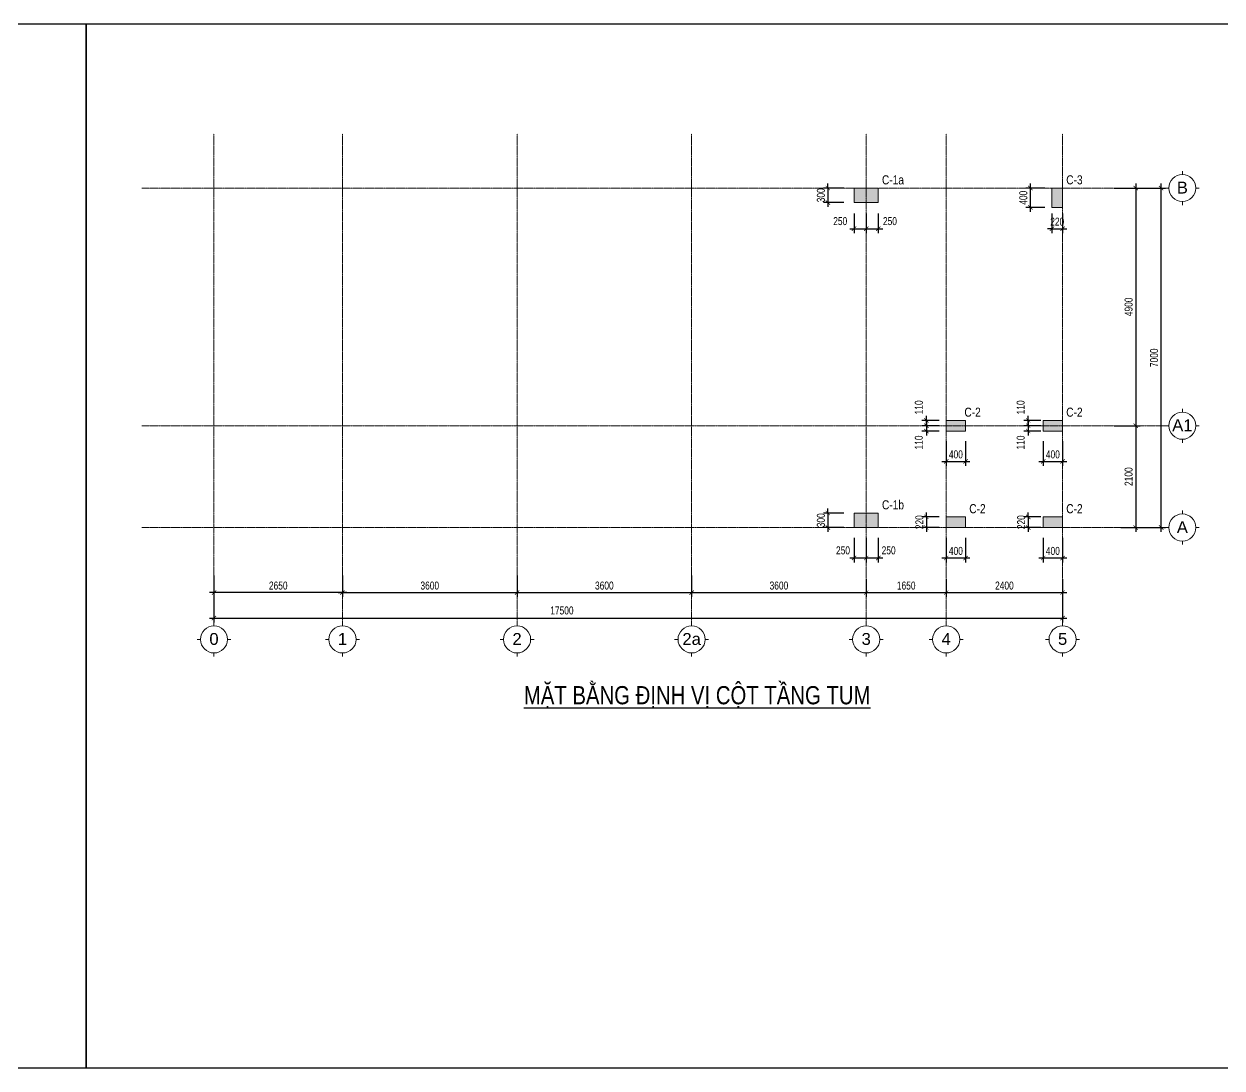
# Model space of a CAD drawing. Extents: x -165145 to 691808, y -202842 to 311040.
# Drawn here: x 315665 to 340372, y -49092 to -27567 of the extents above; entities that cross this region are included whole.
import ezdxf
from ezdxf.enums import TextEntityAlignment as Align

# ---------------------------------------------------------------- set-up
doc = ezdxf.new("R2010")
doc.units = 0
doc.header["$LTSCALE"] = 10
doc.header["$MEASUREMENT"] = 0
doc.linetypes.add('CENTER', pattern=[2, 1.25, -0.25, 0.25, -0.25])
doc.linetypes.add('ketcau-1', pattern=[2, 1, 1])
doc.layers.get('0').update_dxf_attribs({"linetype": 'CONTINUOUS'})
doc.layers.get('Defpoints').update_dxf_attribs({"color": 5, "linetype": 'CONTINUOUS'})
doc.layers.add('GE_KC_AXIS', color=5, linetype='CENTER')
doc.layers.add('GE_KC_TEXT_BIG', color=4, linetype='CONTINUOUS')
for name, color, linetype, lineweight in [('GE_KC_DIM', 1, 'CONTINUOUS', 20), ('GE_KC_HATCH', 250, 'CONTINUOUS', 20), ('GE_KC_NETMANH', 8, 'CONTINUOUS', 20), ('GE_KC_NETTHAY', 2, 'CONTINUOUS', 20), ('GE_KC_TEN COT', 2, 'CONTINUOUS', 20), ('GE_KC_TEXT TRUC', 4, 'CONTINUOUS', 20), ('GE_KC_TRUC', 5, 'CENTER', 20), ('L-SITE', 91, 'CONTINUOUS', 9)]:
    doc.layers.add(name, color=color, linetype=linetype, lineweight=lineweight)
doc.styles.add('Arial', font='arial.ttf', dxfattribs={"height": 400})
doc.styles.add('GE_KC-Arial', font='arial.ttf', dxfattribs={"width": 0.75})
doc.dimstyles.new('GE_KC_DIM75', dxfattribs={"dimscale": 75, "dimtxt": 2.2, "dimasz": 1.2, "dimexe": 1.2, "dimexo": 0, "dimgap": 0.8, "dimtad": 1, "dimdec": 0, "dimzin": 1, "dimdsep": 46, "dimtxsty": 'GE_KC-Arial', "dimblk": 'ARCHTICK', "dimcen": 1.2, "dimdle": 1.2, "dimclrd": 1, "dimclre": 1, "dimclrt": 4, "dimadec": 0, "dimazin": 0, "dimtfac": 1, "dimtdec": 0, "dimtix": 1, "dimtmove": 2, "dimatfit": 3, "dimfxl": 0.15, "dimtvp": 0.833333, "dimtolj": 1, "dimtzin": 0, "dimarcsym": 0})

# ---------------------------------------------------------------- blocks, each defined once
blk = doc.blocks.new('Grid - M_Grid Head - Circle-24584-TẦNG 2')
at = {"layer": 'L-SITE'}
for p, q in [((0, 4), (0, 5)), ((-4, 0), (-5, 0)), ((4, 0), (5, 0)), ((0, -4), (0, -5))]:
    blk.add_line(p, q, dxfattribs=at)
blk.add_circle((0, 0), 4, dxfattribs=at)
blk = doc.blocks.new('_ArchTick')
at = {"color": 0, "linetype": 'ByBlock', "const_width": 0.15}
blk.add_lwpolyline([(-0.5, -0.5), (0.5, 0.5)], dxfattribs=at)
blk = doc.blocks.new('*D1464')
at = {"layer": 'Defpoints', "color": 0, "transparency": 16777216}
for p in [(15914, 7000), (16882, 7000), (16048, 0)]:
    blk.add_point(p, dxfattribs=at)
at = {"layer": 'GE_KC_DIM', "color": 1, "lineweight": -2, "transparency": 16777216}
for p, q in [((15914, 7000), (16972, 7000)), ((16882, -90), (16882, 7090)), ((16048, 0), (16972, 0))]:
    blk.add_line(p, q, dxfattribs=at)
at = {"layer": 'GE_KC_DIM', "color": 1, "lineweight": -2, "transparency": 16777216, "xscale": 90, "yscale": 90, "zscale": 90}
for p, rotation in [((16882, 7000), 90), ((16882, 0), 270)]:
    blk.add_blockref('_ArchTick', p, dxfattribs=dict(at, rotation=rotation))
at = {"layer": 'GE_KC_DIM', "color": 4, "transparency": 16777216, "insert": (16737, 3500), "char_height": 165, "attachment_point": 5, "rotation": 90, "style": 'GE_KC-Arial'}
blk.add_mtext('\\A1;7000', dxfattribs=at)
blk = doc.blocks.new('*D1465')
at = {"layer": 'Defpoints', "color": 0, "transparency": 16777216}
for p in [(0, -991), (3600, -991), (3600, -1341)]:
    blk.add_point(p, dxfattribs=at)
at = {"layer": 'GE_KC_DIM', "color": 1, "lineweight": -2, "transparency": 16777216}
for p, q in [((0, -991), (0, -1431)), ((3600, -991), (3600, -1431)), ((-90, -1341), (3690, -1341))]:
    blk.add_line(p, q, dxfattribs=at)
at = {"layer": 'GE_KC_DIM', "color": 1, "lineweight": -2, "transparency": 16777216, "xscale": 90, "yscale": 90, "zscale": 90, "rotation": 180}
blk.add_blockref('_ArchTick', (0, -1341), dxfattribs=at)
at = {"layer": 'GE_KC_DIM', "color": 1, "lineweight": -2, "transparency": 16777216, "xscale": 90, "yscale": 90, "zscale": 90}
blk.add_blockref('_ArchTick', (3600, -1341), dxfattribs=at)
at = {"layer": 'GE_KC_DIM', "color": 4, "transparency": 16777216, "insert": (1800, -1197), "char_height": 165, "attachment_point": 5, "style": 'GE_KC-Arial'}
blk.add_mtext('\\A1;3600', dxfattribs=at)
blk = doc.blocks.new('*D1466')
at = {"layer": 'Defpoints', "color": 0, "transparency": 16777216}
for p in [(10800, -1062), (12450, -1062), (12450, -1341)]:
    blk.add_point(p, dxfattribs=at)
at = {"layer": 'GE_KC_DIM', "color": 1, "lineweight": -2, "transparency": 16777216}
for p, q in [((10800, -1062), (10800, -1431)), ((12450, -1062), (12450, -1431)), ((10710, -1341), (12540, -1341))]:
    blk.add_line(p, q, dxfattribs=at)
at = {"layer": 'GE_KC_DIM', "color": 1, "lineweight": -2, "transparency": 16777216, "xscale": 90, "yscale": 90, "zscale": 90, "rotation": 180}
blk.add_blockref('_ArchTick', (10800, -1341), dxfattribs=at)
at = {"layer": 'GE_KC_DIM', "color": 1, "lineweight": -2, "transparency": 16777216, "xscale": 90, "yscale": 90, "zscale": 90}
blk.add_blockref('_ArchTick', (12450, -1341), dxfattribs=at)
at = {"layer": 'GE_KC_DIM', "color": 4, "transparency": 16777216, "insert": (11625, -1197), "char_height": 165, "attachment_point": 5, "style": 'GE_KC-Arial'}
blk.add_mtext('\\A1;1650', dxfattribs=at)
blk = doc.blocks.new('*D1467')
at = {"layer": 'Defpoints', "color": 0, "transparency": 16777216}
for p in [(12450, -1062), (14850, -1062), (14850, -1341)]:
    blk.add_point(p, dxfattribs=at)
at = {"layer": 'GE_KC_DIM', "color": 1, "lineweight": -2, "transparency": 16777216}
for p, q in [((12450, -1062), (12450, -1431)), ((14850, -1062), (14850, -1431)), ((12360, -1341), (14940, -1341))]:
    blk.add_line(p, q, dxfattribs=at)
at = {"layer": 'GE_KC_DIM', "color": 1, "lineweight": -2, "transparency": 16777216, "xscale": 90, "yscale": 90, "zscale": 90, "rotation": 180}
blk.add_blockref('_ArchTick', (12450, -1341), dxfattribs=at)
at = {"layer": 'GE_KC_DIM', "color": 1, "lineweight": -2, "transparency": 16777216, "xscale": 90, "yscale": 90, "zscale": 90}
blk.add_blockref('_ArchTick', (14850, -1341), dxfattribs=at)
at = {"layer": 'GE_KC_DIM', "color": 4, "transparency": 16777216, "insert": (13650, -1197), "char_height": 165, "attachment_point": 5, "style": 'GE_KC-Arial'}
blk.add_mtext('\\A1;2400', dxfattribs=at)
blk = doc.blocks.new('*D1468')
at = {"layer": 'Defpoints', "color": 0, "transparency": 16777216}
for p in [(-2650, -991), (14850, -1062), (14850, -1866)]:
    blk.add_point(p, dxfattribs=at)
at = {"layer": 'GE_KC_DIM', "color": 1, "lineweight": -2, "transparency": 16777216}
for p, q in [((-2650, -991), (-2650, -1956)), ((14850, -1062), (14850, -1956)), ((-2740, -1866), (14940, -1866))]:
    blk.add_line(p, q, dxfattribs=at)
at = {"layer": 'GE_KC_DIM', "color": 1, "lineweight": -2, "transparency": 16777216, "xscale": 90, "yscale": 90, "zscale": 90, "rotation": 180}
blk.add_blockref('_ArchTick', (-2650, -1866), dxfattribs=at)
at = {"layer": 'GE_KC_DIM', "color": 1, "lineweight": -2, "transparency": 16777216, "xscale": 90, "yscale": 90, "zscale": 90}
blk.add_blockref('_ArchTick', (14850, -1866), dxfattribs=at)
at = {"layer": 'GE_KC_DIM', "color": 4, "transparency": 16777216, "insert": (4525, -1710), "char_height": 165, "attachment_point": 5, "style": 'GE_KC-Arial'}
blk.add_mtext('\\A1;17500', dxfattribs=at)
blk = doc.blocks.new('*D1469')
at = {"layer": 'Defpoints', "color": 0, "transparency": 16777216}
for p in [(15914, 7000), (15914, 2100), (16357, 2100)]:
    blk.add_point(p, dxfattribs=at)
at = {"layer": 'GE_KC_DIM', "color": 1, "lineweight": -2, "transparency": 16777216}
for p, q in [((15914, 7000), (16447, 7000)), ((16357, 7090), (16357, 2010)), ((15914, 2100), (16447, 2100))]:
    blk.add_line(p, q, dxfattribs=at)
at = {"layer": 'GE_KC_DIM', "color": 1, "lineweight": -2, "transparency": 16777216, "xscale": 90, "yscale": 90, "zscale": 90}
for p, rotation in [((16357, 7000), 90), ((16357, 2100), 270)]:
    blk.add_blockref('_ArchTick', p, dxfattribs=dict(at, rotation=rotation))
at = {"layer": 'GE_KC_DIM', "color": 4, "transparency": 16777216, "insert": (16212, 4550), "char_height": 165, "attachment_point": 5, "rotation": 90, "style": 'GE_KC-Arial'}
blk.add_mtext('\\A1;4900', dxfattribs=at)
blk = doc.blocks.new('*D1470')
at = {"layer": 'Defpoints', "color": 0, "transparency": 16777216}
for p in [(15914, 2100), (16048, 0), (16357, 0)]:
    blk.add_point(p, dxfattribs=at)
at = {"layer": 'GE_KC_DIM', "color": 1, "lineweight": -2, "transparency": 16777216}
for p, q in [((15914, 2100), (16447, 2100)), ((16357, 2190), (16357, -90)), ((16048, 0), (16447, 0))]:
    blk.add_line(p, q, dxfattribs=at)
at = {"layer": 'GE_KC_DIM', "color": 1, "lineweight": -2, "transparency": 16777216, "xscale": 90, "yscale": 90, "zscale": 90}
for p, rotation in [((16357, 2100), 90), ((16357, 0), 270)]:
    blk.add_blockref('_ArchTick', p, dxfattribs=dict(at, rotation=rotation))
at = {"layer": 'GE_KC_DIM', "color": 4, "transparency": 16777216, "insert": (16212, 1050), "char_height": 165, "attachment_point": 5, "rotation": 90, "style": 'GE_KC-Arial'}
blk.add_mtext('\\A1;2100', dxfattribs=at)
blk = doc.blocks.new('*D1471')
at = {"layer": 'Defpoints', "color": 0, "transparency": 16777216}
for p in [(-2650, -991), (0, -991), (-2650, -1341)]:
    blk.add_point(p, dxfattribs=at)
at = {"layer": 'GE_KC_DIM', "color": 1, "lineweight": -2, "transparency": 16777216}
for p, q in [((-2650, -991), (-2650, -1431)), ((0, -991), (0, -1431)), ((90, -1341), (-2740, -1341))]:
    blk.add_line(p, q, dxfattribs=at)
at = {"layer": 'GE_KC_DIM', "color": 1, "lineweight": -2, "transparency": 16777216, "xscale": 90, "yscale": 90, "zscale": 90, "rotation": 180}
blk.add_blockref('_ArchTick', (-2650, -1341), dxfattribs=at)
at = {"layer": 'GE_KC_DIM', "color": 1, "lineweight": -2, "transparency": 16777216, "xscale": 90, "yscale": 90, "zscale": 90}
blk.add_blockref('_ArchTick', (0, -1341), dxfattribs=at)
at = {"layer": 'GE_KC_DIM', "color": 4, "transparency": 16777216, "insert": (-1325, -1197), "char_height": 165, "attachment_point": 5, "style": 'GE_KC-Arial'}
blk.add_mtext('\\A1;2650', dxfattribs=at)
blk = doc.blocks.new('*D1472')
at = {"layer": 'Defpoints', "color": 0, "transparency": 16777216}
for p in [(3600, -991), (7200, -991), (7200, -1341)]:
    blk.add_point(p, dxfattribs=at)
at = {"layer": 'GE_KC_DIM', "color": 1, "lineweight": -2, "transparency": 16777216}
for p, q in [((3600, -991), (3600, -1431)), ((7200, -991), (7200, -1431)), ((3510, -1341), (7290, -1341))]:
    blk.add_line(p, q, dxfattribs=at)
at = {"layer": 'GE_KC_DIM', "color": 1, "lineweight": -2, "transparency": 16777216, "xscale": 90, "yscale": 90, "zscale": 90, "rotation": 180}
blk.add_blockref('_ArchTick', (3600, -1341), dxfattribs=at)
at = {"layer": 'GE_KC_DIM', "color": 1, "lineweight": -2, "transparency": 16777216, "xscale": 90, "yscale": 90, "zscale": 90}
blk.add_blockref('_ArchTick', (7200, -1341), dxfattribs=at)
at = {"layer": 'GE_KC_DIM', "color": 4, "transparency": 16777216, "insert": (5400, -1197), "char_height": 165, "attachment_point": 5, "style": 'GE_KC-Arial'}
blk.add_mtext('\\A1;3600', dxfattribs=at)
blk = doc.blocks.new('*D1473')
at = {"layer": 'Defpoints', "color": 0, "transparency": 16777216}
for p in [(7200, -991), (10800, -1062), (10800, -1341)]:
    blk.add_point(p, dxfattribs=at)
at = {"layer": 'GE_KC_DIM', "color": 1, "lineweight": -2, "transparency": 16777216}
for p, q in [((7200, -991), (7200, -1431)), ((10800, -1062), (10800, -1431)), ((7110, -1341), (10890, -1341))]:
    blk.add_line(p, q, dxfattribs=at)
at = {"layer": 'GE_KC_DIM', "color": 1, "lineweight": -2, "transparency": 16777216, "xscale": 90, "yscale": 90, "zscale": 90, "rotation": 180}
blk.add_blockref('_ArchTick', (7200, -1341), dxfattribs=at)
at = {"layer": 'GE_KC_DIM', "color": 1, "lineweight": -2, "transparency": 16777216, "xscale": 90, "yscale": 90, "zscale": 90}
blk.add_blockref('_ArchTick', (10800, -1341), dxfattribs=at)
at = {"layer": 'GE_KC_DIM', "color": 4, "transparency": 16777216, "insert": (9000, -1197), "char_height": 165, "attachment_point": 5, "style": 'GE_KC-Arial'}
blk.add_mtext('\\A1;3600', dxfattribs=at)
blk = doc.blocks.new('*D1406')
at = {"layer": 'Defpoints', "color": 0, "transparency": 16777216}
for p in [(332783, -38160), (333033, -38160), (333033, -38576)]:
    blk.add_point(p, dxfattribs=at)
at = {"layer": 'GE_KC_DIM', "color": 1, "lineweight": -2, "transparency": 16777216}
for p, q in [((332783, -38160), (332783, -38666)), ((333033, -38160), (333033, -38666)), ((332693, -38576), (333123, -38576))]:
    blk.add_line(p, q, dxfattribs=at)
at = {"layer": 'GE_KC_DIM', "color": 1, "lineweight": -2, "transparency": 16777216, "xscale": 90, "yscale": 90, "zscale": 90, "rotation": 180}
blk.add_blockref('_ArchTick', (332783, -38576), dxfattribs=at)
at = {"layer": 'GE_KC_DIM', "color": 1, "lineweight": -2, "transparency": 16777216, "xscale": 90, "yscale": 90, "zscale": 90}
blk.add_blockref('_ArchTick', (333033, -38576), dxfattribs=at)
at = {"layer": 'GE_KC_DIM', "color": 4, "transparency": 16777216, "insert": (332555, -38420), "char_height": 165, "attachment_point": 5, "style": 'GE_KC-Arial'}
blk.add_mtext('\\A1;250', dxfattribs=at)
blk = doc.blocks.new('*D1407')
at = {"layer": 'Defpoints', "color": 0, "transparency": 16777216}
for p in [(333033, -38160), (333283, -38160), (333283, -38576)]:
    blk.add_point(p, dxfattribs=at)
at = {"layer": 'GE_KC_DIM', "color": 1, "lineweight": -2, "transparency": 16777216}
for p, q in [((333033, -38160), (333033, -38666)), ((333283, -38160), (333283, -38666)), ((332943, -38576), (333373, -38576))]:
    blk.add_line(p, q, dxfattribs=at)
at = {"layer": 'GE_KC_DIM', "color": 1, "lineweight": -2, "transparency": 16777216, "xscale": 90, "yscale": 90, "zscale": 90, "rotation": 180}
blk.add_blockref('_ArchTick', (333033, -38576), dxfattribs=at)
at = {"layer": 'GE_KC_DIM', "color": 1, "lineweight": -2, "transparency": 16777216, "xscale": 90, "yscale": 90, "zscale": 90}
blk.add_blockref('_ArchTick', (333283, -38576), dxfattribs=at)
at = {"layer": 'GE_KC_DIM', "color": 4, "transparency": 16777216, "insert": (333496, -38420), "char_height": 165, "attachment_point": 5, "style": 'GE_KC-Arial'}
blk.add_mtext('\\A1;250', dxfattribs=at)
blk = doc.blocks.new('*D1408')
at = {"layer": 'Defpoints', "color": 0, "transparency": 16777216}
for p in [(332569, -37649), (332243, -37949), (332569, -37949)]:
    blk.add_point(p, dxfattribs=at)
at = {"layer": 'GE_KC_DIM', "color": 1, "lineweight": -2, "transparency": 16777216}
for p, q in [((332569, -37649), (332153, -37649)), ((332243, -37649), (332243, -37559)), ((332243, -37649), (332243, -37949)), ((332569, -37949), (332153, -37949)), ((332243, -37949), (332243, -38039))]:
    blk.add_line(p, q, dxfattribs=at)
at = {"layer": 'GE_KC_DIM', "color": 1, "lineweight": -2, "transparency": 16777216, "xscale": 90, "yscale": 90, "zscale": 90}
for p, rotation in [((332243, -37649), 270), ((332243, -37949), 90)]:
    blk.add_blockref('_ArchTick', p, dxfattribs=dict(at, rotation=rotation))
at = {"layer": 'GE_KC_DIM', "color": 4, "transparency": 16777216, "insert": (332099, -37799), "char_height": 165, "attachment_point": 5, "rotation": 90, "style": 'GE_KC-Arial'}
blk.add_mtext('\\A1;300', dxfattribs=at)
blk = doc.blocks.new('*D1409')
at = {"layer": 'Defpoints', "color": 0, "transparency": 16777216}
for p in [(332783, -31477), (333033, -31477), (333033, -31788)]:
    blk.add_point(p, dxfattribs=at)
at = {"layer": 'GE_KC_DIM', "color": 1, "lineweight": -2, "transparency": 16777216}
for p, q in [((332783, -31477), (332783, -31878)), ((333033, -31477), (333033, -31878)), ((332693, -31788), (333123, -31788))]:
    blk.add_line(p, q, dxfattribs=at)
at = {"layer": 'GE_KC_DIM', "color": 1, "lineweight": -2, "transparency": 16777216, "xscale": 90, "yscale": 90, "zscale": 90, "rotation": 180}
blk.add_blockref('_ArchTick', (332783, -31788), dxfattribs=at)
at = {"layer": 'GE_KC_DIM', "color": 1, "lineweight": -2, "transparency": 16777216, "xscale": 90, "yscale": 90, "zscale": 90}
blk.add_blockref('_ArchTick', (333033, -31788), dxfattribs=at)
at = {"layer": 'GE_KC_DIM', "color": 4, "transparency": 16777216, "insert": (332498, -31632), "char_height": 165, "attachment_point": 5, "style": 'GE_KC-Arial'}
blk.add_mtext('\\A1;250', dxfattribs=at)
blk = doc.blocks.new('*D1410')
at = {"layer": 'Defpoints', "color": 0, "transparency": 16777216}
for p in [(333033, -31477), (333283, -31477), (333283, -31788)]:
    blk.add_point(p, dxfattribs=at)
at = {"layer": 'GE_KC_DIM', "color": 1, "lineweight": -2, "transparency": 16777216}
for p, q in [((333033, -31477), (333033, -31878)), ((333283, -31477), (333283, -31878)), ((332943, -31788), (333373, -31788))]:
    blk.add_line(p, q, dxfattribs=at)
at = {"layer": 'GE_KC_DIM', "color": 1, "lineweight": -2, "transparency": 16777216, "xscale": 90, "yscale": 90, "zscale": 90, "rotation": 180}
blk.add_blockref('_ArchTick', (333033, -31788), dxfattribs=at)
at = {"layer": 'GE_KC_DIM', "color": 1, "lineweight": -2, "transparency": 16777216, "xscale": 90, "yscale": 90, "zscale": 90}
blk.add_blockref('_ArchTick', (333283, -31788), dxfattribs=at)
at = {"layer": 'GE_KC_DIM', "color": 4, "transparency": 16777216, "insert": (333523, -31632), "char_height": 165, "attachment_point": 5, "style": 'GE_KC-Arial'}
blk.add_mtext('\\A1;250', dxfattribs=at)
blk = doc.blocks.new('*D1411')
at = {"layer": 'Defpoints', "color": 0, "transparency": 16777216}
for p in [(332569, -30949), (332243, -31249), (332569, -31249)]:
    blk.add_point(p, dxfattribs=at)
at = {"layer": 'GE_KC_DIM', "color": 1, "lineweight": -2, "transparency": 16777216}
for p, q in [((332243, -30949), (332243, -30859)), ((332569, -30949), (332153, -30949)), ((332243, -30949), (332243, -31249)), ((332569, -31249), (332153, -31249)), ((332243, -31249), (332243, -31339))]:
    blk.add_line(p, q, dxfattribs=at)
at = {"layer": 'GE_KC_DIM', "color": 1, "lineweight": -2, "transparency": 16777216, "xscale": 90, "yscale": 90, "zscale": 90}
for p, rotation in [((332243, -30949), 270), ((332243, -31249), 90)]:
    blk.add_blockref('_ArchTick', p, dxfattribs=dict(at, rotation=rotation))
at = {"layer": 'GE_KC_DIM', "color": 4, "transparency": 16777216, "insert": (332099, -31099), "char_height": 165, "attachment_point": 5, "rotation": 90, "style": 'GE_KC-Arial'}
blk.add_mtext('\\A1;300', dxfattribs=at)
blk = doc.blocks.new('*D1412')
at = {"layer": 'Defpoints', "color": 0, "transparency": 16777216}
for p in [(336719, -30949), (336418, -31349), (336719, -31349)]:
    blk.add_point(p, dxfattribs=at)
at = {"layer": 'GE_KC_DIM', "color": 1, "lineweight": -2, "transparency": 16777216}
for p, q in [((336418, -30859), (336418, -31439)), ((336719, -30949), (336328, -30949)), ((336719, -31349), (336328, -31349))]:
    blk.add_line(p, q, dxfattribs=at)
at = {"layer": 'GE_KC_DIM', "color": 1, "lineweight": -2, "transparency": 16777216, "xscale": 90, "yscale": 90, "zscale": 90}
for p, rotation in [((336418, -30949), 90), ((336418, -31349), 270)]:
    blk.add_blockref('_ArchTick', p, dxfattribs=dict(at, rotation=rotation))
at = {"layer": 'GE_KC_DIM', "color": 4, "transparency": 16777216, "insert": (336274, -31149), "char_height": 165, "attachment_point": 5, "rotation": 90, "style": 'GE_KC-Arial'}
blk.add_mtext('\\A1;400', dxfattribs=at)
blk = doc.blocks.new('*D1413')
at = {"layer": 'Defpoints', "color": 0, "transparency": 16777216}
for p in [(336863, -31477), (337083, -31477), (337083, -31788)]:
    blk.add_point(p, dxfattribs=at)
at = {"layer": 'GE_KC_DIM', "color": 1, "lineweight": -2, "transparency": 16777216}
for p, q in [((336863, -31477), (336863, -31878)), ((337083, -31477), (337083, -31878)), ((336863, -31788), (336773, -31788)), ((336863, -31788), (337083, -31788)), ((337083, -31788), (337173, -31788))]:
    blk.add_line(p, q, dxfattribs=at)
at = {"layer": 'GE_KC_DIM', "color": 1, "lineweight": -2, "transparency": 16777216, "xscale": 90, "yscale": 90, "zscale": 90}
blk.add_blockref('_ArchTick', (336863, -31788), dxfattribs=at)
at = {"layer": 'GE_KC_DIM', "color": 1, "lineweight": -2, "transparency": 16777216, "xscale": 90, "yscale": 90, "zscale": 90, "rotation": 180}
blk.add_blockref('_ArchTick', (337083, -31788), dxfattribs=at)
at = {"layer": 'GE_KC_DIM', "color": 4, "transparency": 16777216, "insert": (336973, -31644), "char_height": 165, "attachment_point": 5, "style": 'GE_KC-Arial'}
blk.add_mtext('\\A1;220', dxfattribs=at)
blk = doc.blocks.new('*D1414')
at = {"layer": 'Defpoints', "color": 0, "transparency": 16777216}
for p in [(334538, -37729), (334274, -37949), (334538, -37949)]:
    blk.add_point(p, dxfattribs=at)
at = {"layer": 'GE_KC_DIM', "color": 1, "lineweight": -2, "transparency": 16777216}
for p, q in [((334538, -37729), (334184, -37729)), ((334274, -37729), (334274, -37639)), ((334274, -37729), (334274, -37949)), ((334538, -37949), (334184, -37949)), ((334274, -37949), (334274, -38039))]:
    blk.add_line(p, q, dxfattribs=at)
at = {"layer": 'GE_KC_DIM', "color": 1, "lineweight": -2, "transparency": 16777216, "xscale": 90, "yscale": 90, "zscale": 90}
for p, rotation in [((334274, -37729), 270), ((334274, -37949), 90)]:
    blk.add_blockref('_ArchTick', p, dxfattribs=dict(at, rotation=rotation))
at = {"layer": 'GE_KC_DIM', "color": 4, "transparency": 16777216, "insert": (334130, -37839), "char_height": 165, "attachment_point": 5, "rotation": 90, "style": 'GE_KC-Arial'}
blk.add_mtext('\\A1;220', dxfattribs=at)
blk = doc.blocks.new('*D1415')
at = {"layer": 'Defpoints', "color": 0, "transparency": 16777216}
for p in [(334683, -38160), (335083, -38160), (335083, -38576)]:
    blk.add_point(p, dxfattribs=at)
at = {"layer": 'GE_KC_DIM', "color": 1, "lineweight": -2, "transparency": 16777216}
for p, q in [((334683, -38160), (334683, -38666)), ((335083, -38160), (335083, -38666)), ((334593, -38576), (335173, -38576))]:
    blk.add_line(p, q, dxfattribs=at)
at = {"layer": 'GE_KC_DIM', "color": 1, "lineweight": -2, "transparency": 16777216, "xscale": 90, "yscale": 90, "zscale": 90, "rotation": 180}
blk.add_blockref('_ArchTick', (334683, -38576), dxfattribs=at)
at = {"layer": 'GE_KC_DIM', "color": 1, "lineweight": -2, "transparency": 16777216, "xscale": 90, "yscale": 90, "zscale": 90}
blk.add_blockref('_ArchTick', (335083, -38576), dxfattribs=at)
at = {"layer": 'GE_KC_DIM', "color": 4, "transparency": 16777216, "insert": (334883, -38431), "char_height": 165, "attachment_point": 5, "style": 'GE_KC-Arial'}
blk.add_mtext('\\A1;400', dxfattribs=at)
blk = doc.blocks.new('*D1416')
at = {"layer": 'Defpoints', "color": 0, "transparency": 16777216}
for p in [(336638, -37729), (336374, -37949), (336638, -37949)]:
    blk.add_point(p, dxfattribs=at)
at = {"layer": 'GE_KC_DIM', "color": 1, "lineweight": -2, "transparency": 16777216}
for p, q in [((336638, -37729), (336284, -37729)), ((336374, -37729), (336374, -37639)), ((336374, -37729), (336374, -37949)), ((336638, -37949), (336284, -37949)), ((336374, -37949), (336374, -38039))]:
    blk.add_line(p, q, dxfattribs=at)
at = {"layer": 'GE_KC_DIM', "color": 1, "lineweight": -2, "transparency": 16777216, "xscale": 90, "yscale": 90, "zscale": 90}
for p, rotation in [((336374, -37729), 270), ((336374, -37949), 90)]:
    blk.add_blockref('_ArchTick', p, dxfattribs=dict(at, rotation=rotation))
at = {"layer": 'GE_KC_DIM', "color": 4, "transparency": 16777216, "insert": (336230, -37839), "char_height": 165, "attachment_point": 5, "rotation": 90, "style": 'GE_KC-Arial'}
blk.add_mtext('\\A1;220', dxfattribs=at)
blk = doc.blocks.new('*D1417')
at = {"layer": 'Defpoints', "color": 0, "transparency": 16777216}
for p in [(336683, -38160), (337083, -38160), (337083, -38576)]:
    blk.add_point(p, dxfattribs=at)
at = {"layer": 'GE_KC_DIM', "color": 1, "lineweight": -2, "transparency": 16777216}
for p, q in [((336683, -38160), (336683, -38666)), ((337083, -38160), (337083, -38666)), ((336593, -38576), (337173, -38576))]:
    blk.add_line(p, q, dxfattribs=at)
at = {"layer": 'GE_KC_DIM', "color": 1, "lineweight": -2, "transparency": 16777216, "xscale": 90, "yscale": 90, "zscale": 90, "rotation": 180}
blk.add_blockref('_ArchTick', (336683, -38576), dxfattribs=at)
at = {"layer": 'GE_KC_DIM', "color": 1, "lineweight": -2, "transparency": 16777216, "xscale": 90, "yscale": 90, "zscale": 90}
blk.add_blockref('_ArchTick', (337083, -38576), dxfattribs=at)
at = {"layer": 'GE_KC_DIM', "color": 4, "transparency": 16777216, "insert": (336883, -38431), "char_height": 165, "attachment_point": 5, "style": 'GE_KC-Arial'}
blk.add_mtext('\\A1;400', dxfattribs=at)
blk = doc.blocks.new('*D1418')
at = {"layer": 'Defpoints', "color": 0, "transparency": 16777216}
for p in [(334538, -35739), (334274, -35849), (334538, -35849)]:
    blk.add_point(p, dxfattribs=at)
at = {"layer": 'GE_KC_DIM', "color": 1, "lineweight": -2, "transparency": 16777216}
for p, q in [((334538, -35739), (334184, -35739)), ((334274, -35739), (334274, -35649)), ((334274, -35739), (334274, -35849)), ((334538, -35849), (334184, -35849)), ((334274, -35849), (334274, -35939))]:
    blk.add_line(p, q, dxfattribs=at)
at = {"layer": 'GE_KC_DIM', "color": 1, "lineweight": -2, "transparency": 16777216, "xscale": 90, "yscale": 90, "zscale": 90}
for p, rotation in [((334274, -35739), 270), ((334274, -35849), 90)]:
    blk.add_blockref('_ArchTick', p, dxfattribs=dict(at, rotation=rotation))
at = {"layer": 'GE_KC_DIM', "color": 4, "transparency": 16777216, "insert": (334119, -35471), "char_height": 165, "attachment_point": 5, "rotation": 90, "style": 'GE_KC-Arial'}
blk.add_mtext('\\A1;110', dxfattribs=at)
blk = doc.blocks.new('*D1419')
at = {"layer": 'Defpoints', "color": 0, "transparency": 16777216}
for p in [(334274, -35959), (334538, -35849), (334538, -35959)]:
    blk.add_point(p, dxfattribs=at)
at = {"layer": 'GE_KC_DIM', "color": 1, "lineweight": -2, "transparency": 16777216}
for p, q in [((334274, -35849), (334274, -35759)), ((334538, -35849), (334184, -35849)), ((334538, -35959), (334184, -35959)), ((334274, -35849), (334274, -35959)), ((334274, -35959), (334274, -36049))]:
    blk.add_line(p, q, dxfattribs=at)
at = {"layer": 'GE_KC_DIM', "color": 1, "lineweight": -2, "transparency": 16777216, "xscale": 90, "yscale": 90, "zscale": 90}
for p, rotation in [((334274, -35849), 270), ((334274, -35959), 90)]:
    blk.add_blockref('_ArchTick', p, dxfattribs=dict(at, rotation=rotation))
at = {"layer": 'GE_KC_DIM', "color": 4, "transparency": 16777216, "insert": (334119, -36195), "char_height": 165, "attachment_point": 5, "rotation": 90, "style": 'GE_KC-Arial'}
blk.add_mtext('\\A1;110', dxfattribs=at)
blk = doc.blocks.new('*D1420')
at = {"layer": 'Defpoints', "color": 0, "transparency": 16777216}
for p in [(334683, -36170), (335083, -36170), (335083, -36586)]:
    blk.add_point(p, dxfattribs=at)
at = {"layer": 'GE_KC_DIM', "color": 1, "lineweight": -2, "transparency": 16777216}
for p, q in [((334683, -36170), (334683, -36676)), ((335083, -36170), (335083, -36676)), ((334593, -36586), (335173, -36586))]:
    blk.add_line(p, q, dxfattribs=at)
at = {"layer": 'GE_KC_DIM', "color": 1, "lineweight": -2, "transparency": 16777216, "xscale": 90, "yscale": 90, "zscale": 90, "rotation": 180}
blk.add_blockref('_ArchTick', (334683, -36586), dxfattribs=at)
at = {"layer": 'GE_KC_DIM', "color": 1, "lineweight": -2, "transparency": 16777216, "xscale": 90, "yscale": 90, "zscale": 90}
blk.add_blockref('_ArchTick', (335083, -36586), dxfattribs=at)
at = {"layer": 'GE_KC_DIM', "color": 4, "transparency": 16777216, "insert": (334883, -36441), "char_height": 165, "attachment_point": 5, "style": 'GE_KC-Arial'}
blk.add_mtext('\\A1;400', dxfattribs=at)
blk = doc.blocks.new('*D1421')
at = {"layer": 'Defpoints', "color": 0, "transparency": 16777216}
for p in [(336683, -36170), (337083, -36170), (337083, -36586)]:
    blk.add_point(p, dxfattribs=at)
at = {"layer": 'GE_KC_DIM', "color": 1, "lineweight": -2, "transparency": 16777216}
for p, q in [((336683, -36170), (336683, -36676)), ((337083, -36170), (337083, -36676)), ((336593, -36586), (337173, -36586))]:
    blk.add_line(p, q, dxfattribs=at)
at = {"layer": 'GE_KC_DIM', "color": 1, "lineweight": -2, "transparency": 16777216, "xscale": 90, "yscale": 90, "zscale": 90, "rotation": 180}
blk.add_blockref('_ArchTick', (336683, -36586), dxfattribs=at)
at = {"layer": 'GE_KC_DIM', "color": 1, "lineweight": -2, "transparency": 16777216, "xscale": 90, "yscale": 90, "zscale": 90}
blk.add_blockref('_ArchTick', (337083, -36586), dxfattribs=at)
at = {"layer": 'GE_KC_DIM', "color": 4, "transparency": 16777216, "insert": (336883, -36441), "char_height": 165, "attachment_point": 5, "style": 'GE_KC-Arial'}
blk.add_mtext('\\A1;400', dxfattribs=at)
blk = doc.blocks.new('*D1422')
at = {"layer": 'Defpoints', "color": 0, "transparency": 16777216}
for p in [(336638, -35739), (336374, -35849), (336638, -35849)]:
    blk.add_point(p, dxfattribs=at)
at = {"layer": 'GE_KC_DIM', "color": 1, "lineweight": -2, "transparency": 16777216}
for p, q in [((336638, -35739), (336284, -35739)), ((336374, -35739), (336374, -35649)), ((336374, -35739), (336374, -35849)), ((336638, -35849), (336284, -35849)), ((336374, -35849), (336374, -35939))]:
    blk.add_line(p, q, dxfattribs=at)
at = {"layer": 'GE_KC_DIM', "color": 1, "lineweight": -2, "transparency": 16777216, "xscale": 90, "yscale": 90, "zscale": 90}
for p, rotation in [((336374, -35739), 270), ((336374, -35849), 90)]:
    blk.add_blockref('_ArchTick', p, dxfattribs=dict(at, rotation=rotation))
at = {"layer": 'GE_KC_DIM', "color": 4, "transparency": 16777216, "insert": (336219, -35471), "char_height": 165, "attachment_point": 5, "rotation": 90, "style": 'GE_KC-Arial'}
blk.add_mtext('\\A1;110', dxfattribs=at)
blk = doc.blocks.new('*D1423')
at = {"layer": 'Defpoints', "color": 0, "transparency": 16777216}
for p in [(336374, -35959), (336638, -35849), (336638, -35959)]:
    blk.add_point(p, dxfattribs=at)
at = {"layer": 'GE_KC_DIM', "color": 1, "lineweight": -2, "transparency": 16777216}
for p, q in [((336374, -35849), (336374, -35759)), ((336638, -35849), (336284, -35849)), ((336638, -35959), (336284, -35959)), ((336374, -35849), (336374, -35959)), ((336374, -35959), (336374, -36049))]:
    blk.add_line(p, q, dxfattribs=at)
at = {"layer": 'GE_KC_DIM', "color": 1, "lineweight": -2, "transparency": 16777216, "xscale": 90, "yscale": 90, "zscale": 90}
for p, rotation in [((336374, -35849), 270), ((336374, -35959), 90)]:
    blk.add_blockref('_ArchTick', p, dxfattribs=dict(at, rotation=rotation))
at = {"layer": 'GE_KC_DIM', "color": 4, "transparency": 16777216, "insert": (336219, -36195), "char_height": 165, "attachment_point": 5, "rotation": 90, "style": 'GE_KC-Arial'}
blk.add_mtext('\\A1;110', dxfattribs=at)
blk = doc.blocks.new('TRUC')
at = {"layer": 'GE_KC_TRUC', "ltscale": 2}
for p, q in [((-2650, -1955.6), (-2650, 8124.4)), ((0, -1955.6), (0, 8124.4)), ((3600, -1955.6), (3600, 8124.4)), ((7200, -1955.6), (7200, 8124.4)), ((10800, -1955.6), (10800, 8124.4)), ((12450, -1955.6), (12450, 8124.4)), ((14850, -1955.6), (14850, 8124.4)), ((-4139.6, 7000), (16969.7, 7000)), ((-4139.6, 2100), (16969.7, 2100)), ((-4139.6, 0), (16969.7, 0))]:
    blk.add_line(p, q, dxfattribs=at)
at = {"layer": 'GE_KC_TEXT TRUC', "lineweight": 9, "xscale": 70, "yscale": 70, "zscale": 70, "rotation": 270}
for p in [(17319.7, 7000), (17319.7, 2100), (17319.7, 0), (-2650, -2305.6), (0, -2305.6), (3600, -2305.6), (7200, -2305.6), (10800, -2305.6), (12450, -2305.6), (14850, -2305.6)]:
    blk.add_blockref('Grid - M_Grid Head - Circle-24584-TẦNG 2', p, dxfattribs=at)
at = {"layer": 'GE_KC_TEXT TRUC', "style": 'Arial'}
for s, p in [('B', (17319.7, 6886.4)), ('A1', (17319.7, 1986.4)), ('A', (17319.7, -113.6)), ('0', (-2650, -2419.2)), ('1', (0, -2419.2)), ('2', (3600, -2419.2)), ('2a', (7200, -2419.2)), ('3', (10800, -2419.2)), ('4', (12450, -2419.2)), ('5', (14850, -2419.2))]:
    blk.add_text(s, height=245, dxfattribs=at).set_placement(p, align=Align.CENTER)
at = {"layer": 'GE_KC_DIM'}
for base, p1, p2, picture, middle in [((16881.7, 7000), (16048.4, 0), (15914.3, 7000), '*D1464', (16737.4, 3500)), ((16356.7, 2100), (15914.3, 7000), (15914.3, 2100), '*D1469', (16212.4, 4550)), ((16356.7, 0), (15914.3, 2100), (16048.4, 0), '*D1470', (16212.4, 1050))]:
    dim = blk.add_linear_dim(base=base, p1=p1, p2=p2, angle=90, dimstyle='GE_KC_DIM75', dxfattribs=at)
    dim.commit()
    dim.dimension.update_dxf_attribs({"geometry": picture, "text_midpoint": middle})
dim = blk.add_linear_dim(base=(14850, -1866.2), p1=(-2650, -990.7), p2=(14850, -1061.9), dimstyle='GE_KC_DIM75', dxfattribs=at)
dim.commit()
dim.dimension.update_dxf_attribs({"geometry": '*D1468', "text_midpoint": (4525, -1710.5), "dimtype": 128})
for base, p1, p2, picture, middle in [((-2650, -1341.2), (0, -990.7), (-2650, -990.7), '*D1471', (-1325, -1197)), ((3600, -1341.2), (0, -990.7), (3600, -990.7), '*D1465', (1800, -1196.9)), ((7200, -1341.2), (3600, -990.7), (7200, -990.7), '*D1472', (5400, -1196.9)), ((10800, -1341.2), (7200, -990.7), (10800, -1061.9), '*D1473', (9000, -1196.9)), ((12450, -1341.2), (10800, -1061.9), (12450, -1061.9), '*D1466', (11625, -1197)), ((14850, -1341.2), (12450, -1061.9), (14850, -1061.9), '*D1467', (13650, -1197))]:
    dim = blk.add_linear_dim(base=base, p1=p1, p2=p2, dimstyle='GE_KC_DIM75', dxfattribs=at)
    dim.commit()
    dim.dimension.update_dxf_attribs({"geometry": picture, "text_midpoint": middle})

msp = doc.modelspace()

# ---------------------------------------------------------------- hatches: boundary and pattern name
at = {"layer": 'GE_KC_HATCH', "linetype": 'ketcau-1'}
for points in [[(333283.46831, -30949.04153), (332783.46831, -30949.04153), (332783.46831, -31249.04153), (333283.46831, -31249.04153)], [(337083.46831, -30949.043), (336863.46831, -30949.043), (336863.46831, -31349.043), (337083.46831, -31349.043)], [(335083.46831, -35739.01897), (334683.46831, -35739.01897), (334683.46831, -35959.01897), (335083.46831, -35959.01897)], [(337083.46831, -35739.01897), (336683.46831, -35739.01897), (336683.46831, -35959.01897), (337083.46831, -35959.01897)], [(333283.46831, -37649.03953), (332783.46831, -37649.03953), (332783.46831, -37949.03953), (333283.46831, -37949.03953)], [(335083.46831, -37729.041), (334683.46831, -37729.041), (334683.46831, -37949.041), (335083.46831, -37949.041)], [(337083.46831, -37729.041), (336683.46831, -37729.041), (336683.46831, -37949.041), (337083.46831, -37949.041)]]:
    msp.add_hatch(color=1, dxfattribs=at).paths.add_polyline_path(points)

# ---------------------------------------------------------------- linework, layer by layer
at = {"layer": 'Defpoints'}
for points in [[(291072.50782, -27566.72767), (316947.50782, -27566.72767), (316947.50782, -49091.72767), (291072.50782, -49091.72767)], [(316947.50782, -27566.72767), (342822.50782, -27566.72767), (342822.50782, -49091.72767), (316947.50782, -49091.72767)]]:
    msp.add_lwpolyline(points, close=True, dxfattribs=at)
at = {"layer": 'GE_KC_NETMANH'}
msp.add_line((174130.40086, -27566.72767), (385223.40086, -27566.72767), dxfattribs=at)
at = {"layer": 'GE_KC_NETTHAY', "linetype": 'Continuous'}
for points in [[(333283.46831, -30949.04153), (332783.46831, -30949.04153), (332783.46831, -31249.04153), (333283.46831, -31249.04153)], [(337083.46831, -30949.043), (336863.46831, -30949.043), (336863.46831, -31349.043), (337083.46831, -31349.043)], [(335083.46831, -35739.01897), (334683.46831, -35739.01897), (334683.46831, -35959.01897), (335083.46831, -35959.01897)], [(337083.46831, -35739.01897), (336683.46831, -35739.01897), (336683.46831, -35959.01897), (337083.46831, -35959.01897)], [(333283.46831, -37649.03953), (332783.46831, -37649.03953), (332783.46831, -37949.03953), (333283.46831, -37949.03953)], [(335083.46831, -37729.041), (334683.46831, -37729.041), (334683.46831, -37949.041), (335083.46831, -37949.041)], [(337083.46831, -37729.041), (336683.46831, -37729.041), (336683.46831, -37949.041), (337083.46831, -37949.041)]]:
    msp.add_lwpolyline(points, close=True, dxfattribs=at)

# ---------------------------------------------------------------- block references
at = {"layer": 'GE_KC_AXIS', "linetype": 'Continuous'}
msp.add_blockref('TRUC', (322233.46831, -37949.041), dxfattribs=at)

# ---------------------------------------------------------------- texts
at = {"layer": 'GE_KC_TEN COT', "color": 2, "linetype": 'Continuous', "style": 'GE_KC-Arial', "width": 0.8}
for s, p in [('C-1a', (333358.46831, -30874.04153)), ('C-3', (337158.46831, -30874.043)), ('C-2', (335058.46831, -35664.01897)), ('C-2', (337158.46831, -35664.01897)), ('C-1b', (333358.46831, -37574.03953)), ('C-2', (335158.46831, -37654.041)), ('C-2', (337158.46831, -37654.041))]:
    msp.add_text(s, height=187.5, dxfattribs=at).set_placement(p)
at = {"layer": 'GE_KC_TEXT_BIG', "style": 'GE_KC-Arial', "width": 0.8}
msp.add_text('%%UMẶT BẰNG ĐỊNH VỊ CỘT TẦNG TUM', height=375, dxfattribs=at).set_placement((329547.60461, -41592.57157), align=Align.CENTER)

# ---------------------------------------------------------------- dimensions: what is measured, and where the dimension line sits
at = {"layer": 'GE_KC_DIM'}
for base, p1, p2, picture, middle in [((332243.11856, -31249.01618), (332569.36163, -30949.043), (332569.36163, -31249.01618), '*D1411', (332098.81774, -31099.02959)), ((336418.04944, -31349.043), (336718.88414, -30949.043), (336718.88414, -31349.043), '*D1412', (336273.8049, -31149.043)), ((332243.11856, -37949.041), (332569.36163, -37649.041), (332569.36163, -37949.041), '*D1408', (332098.81774, -37799.041)), ((334274.26763, -37949.041), (334538.21561, -37729.041), (334538.21561, -37949.041), '*D1414', (334130.02309, -37839.041)), ((336374.26763, -37949.041), (336638.21561, -37729.041), (336638.21561, -37949.041), '*D1416', (336230.02309, -37839.041))]:
    dim = msp.add_linear_dim(base=base, p1=p1, p2=p2, angle=90, dimstyle='GE_KC_DIM75', dxfattribs=at)
    dim.commit()
    dim.dimension.update_dxf_attribs({"geometry": picture, "text_midpoint": middle})
for base, p1, p2, picture, middle in [((333033.46831, -31788.08347), (332783.46831, -31477.3642), (333033.46831, -31477.3642), '*D1409', (332498.30326, -31632.35104)), ((333283.46831, -31788.08347), (333033.46831, -31477.3642), (333283.46831, -31477.3642), '*D1410', (333523.20811, -31632.35104)), ((333033.46831, -38575.54169), (332783.46831, -38160.36115), (333033.46831, -38160.36115), '*D1406', (332555.27288, -38419.80926)), ((333283.46831, -38575.54169), (333033.46831, -38160.36115), (333283.46831, -38160.36115), '*D1407', (333496.42071, -38419.80926))]:
    dim = msp.add_linear_dim(base=base, p1=p1, p2=p2, dimstyle='GE_KC_DIM75', dxfattribs=at)
    dim.commit()
    dim.dimension.update_dxf_attribs({"geometry": picture, "text_midpoint": middle, "dimtype": 160})
for base, p1, p2, picture, middle in [((337083.46831, -31788.08347), (336863.46831, -31477.3642), (337083.46831, -31477.3642), '*D1413', (336973.46831, -31643.83893)), ((335083.46831, -36585.51966), (334683.46831, -36170.33912), (335083.46831, -36170.33912), '*D1420', (334883.46831, -36441.27512)), ((337083.46831, -36585.51966), (336683.46831, -36170.33912), (337083.46831, -36170.33912), '*D1421', (336883.46831, -36441.27512)), ((335083.46831, -38575.54169), (334683.46831, -38160.36115), (335083.46831, -38160.36115), '*D1415', (334883.46831, -38431.29715)), ((337083.46831, -38575.54169), (336683.46831, -38160.36115), (337083.46831, -38160.36115), '*D1417', (336883.46831, -38431.29715))]:
    dim = msp.add_linear_dim(base=base, p1=p1, p2=p2, dimstyle='GE_KC_DIM75', dxfattribs=at)
    dim.commit()
    dim.dimension.update_dxf_attribs({"geometry": picture, "text_midpoint": middle})
for base, p1, p2, picture, middle in [((334274.26763, -35849.01897), (334538.21561, -35739.01897), (334538.21561, -35849.01897), '*D1418', (334118.53519, -35470.6712)), ((336374.26763, -35849.01897), (336638.21561, -35739.01897), (336638.21561, -35849.01897), '*D1422', (336218.53519, -35470.6712)), ((334274.26763, -35959.01897), (334538.21561, -35849.01897), (334538.21561, -35959.01897), '*D1419', (334118.53519, -36195.46268)), ((336374.26763, -35959.01897), (336638.21561, -35849.01897), (336638.21561, -35959.01897), '*D1423', (336218.53519, -36195.46268))]:
    dim = msp.add_linear_dim(base=base, p1=p1, p2=p2, angle=90, dimstyle='GE_KC_DIM75', dxfattribs=at)
    dim.commit()
    dim.dimension.update_dxf_attribs({"geometry": picture, "text_midpoint": middle, "dimtype": 160})

doc.saveas('drawing.dxf')
